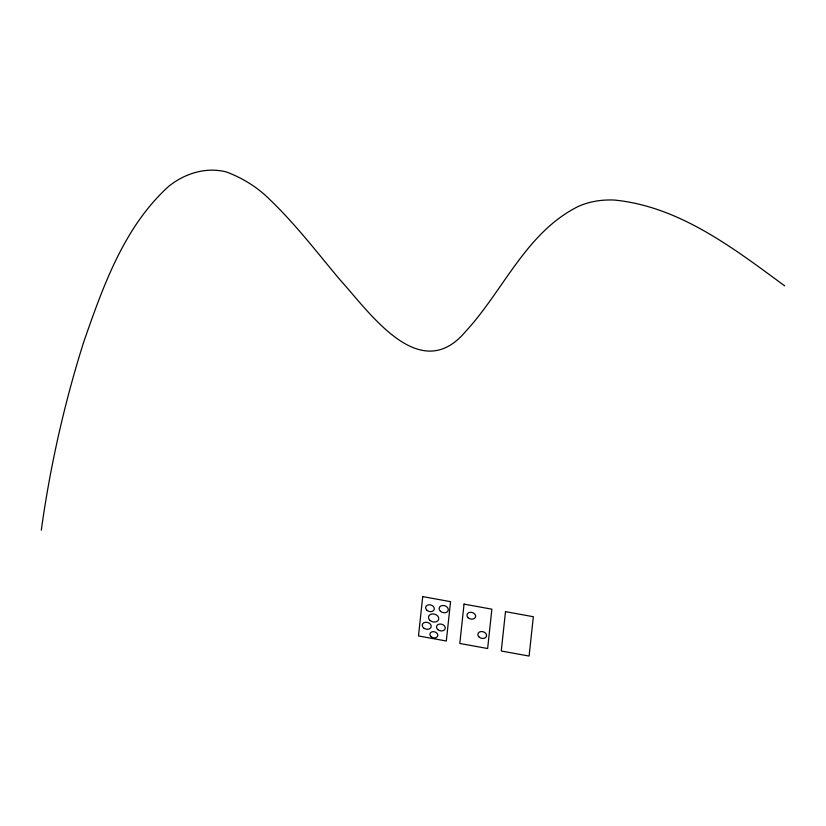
<?xml version="1.0" encoding="UTF-8"?>
<svg xmlns="http://www.w3.org/2000/svg" width="826" height="826" viewBox="0 0 826 826"><rect width="100%" height="100%" fill="white"/><g stroke="black" fill="none" stroke-linecap="round" stroke-linejoin="round"><path stroke-width="1.24" d="M41.3 530.116C50.149 466.411 64.304 403.439 83.674 342.109C103.126 286.364 123.859 227.005 168.752 186.284C184.91 173.439 205.664 166.811 226.097 171.87C242.514 177.92 257.33 187.141 269.741 199.489C295.44 224.156 317.163 252.498 339.961 279.777C369.563 312.187 419.711 386.186 465.503 331.587C503.509 290.556 525.863 232.653 578.086 206.541A73.71 56.044 16.1 0 1 614.441 200.057C679.53 206.479 733.684 248.389 784.7 285.868M422.716 596.599L418.483 635.948L446.308 641.007L450.552 601.669L422.716 596.599M464.047 604.116L459.803 643.464L487.639 648.524L491.873 609.175L464.047 604.116M505.502 611.653L501.268 651.002L529.105 656.061L533.338 616.723L505.502 611.653M479.07 637.022A4.44 3.376 16.1 0 0 486.421 636.433A4.44 3.376 16.1 0 0 481.155 631.539A4.44 3.376 16.1 0 0 479.07 637.022M468.208 617.755A4.419 3.356 16.1 0 0 475.487 617.125A4.419 3.356 16.1 0 0 470.221 612.293A4.419 3.356 16.1 0 0 468.208 617.755M440.475 611.292A4.667 3.552 16.1 0 0 448.157 610.559A4.667 3.552 16.1 0 0 442.519 605.489A4.667 3.552 16.1 0 0 440.475 611.292M426.877 610.238A4.419 3.356 16.1 0 0 434.166 609.609A4.419 3.356 16.1 0 0 428.89 604.777A4.419 3.356 16.1 0 0 426.877 610.238M430.047 620.491A5.224 3.975 16.1 0 0 438.606 619.541A5.224 3.975 16.1 0 0 432.194 613.945A5.224 3.975 16.1 0 0 430.047 620.491M437.749 629.505A4.44 3.376 16.1 0 0 445.09 628.916A4.44 3.376 16.1 0 0 439.835 624.022A4.44 3.376 16.1 0 0 437.749 629.505M423.562 627.884A4.543 3.449 16.1 0 0 431.038 627.213A4.543 3.449 16.1 0 0 425.596 622.257A4.543 3.449 16.1 0 0 423.562 627.884M430.986 636.588A4.016 3.046 16.1 0 0 437.635 636.113A4.016 3.046 16.1 0 0 432.938 631.663A4.016 3.046 16.1 0 0 430.986 636.588"/></g></svg>
